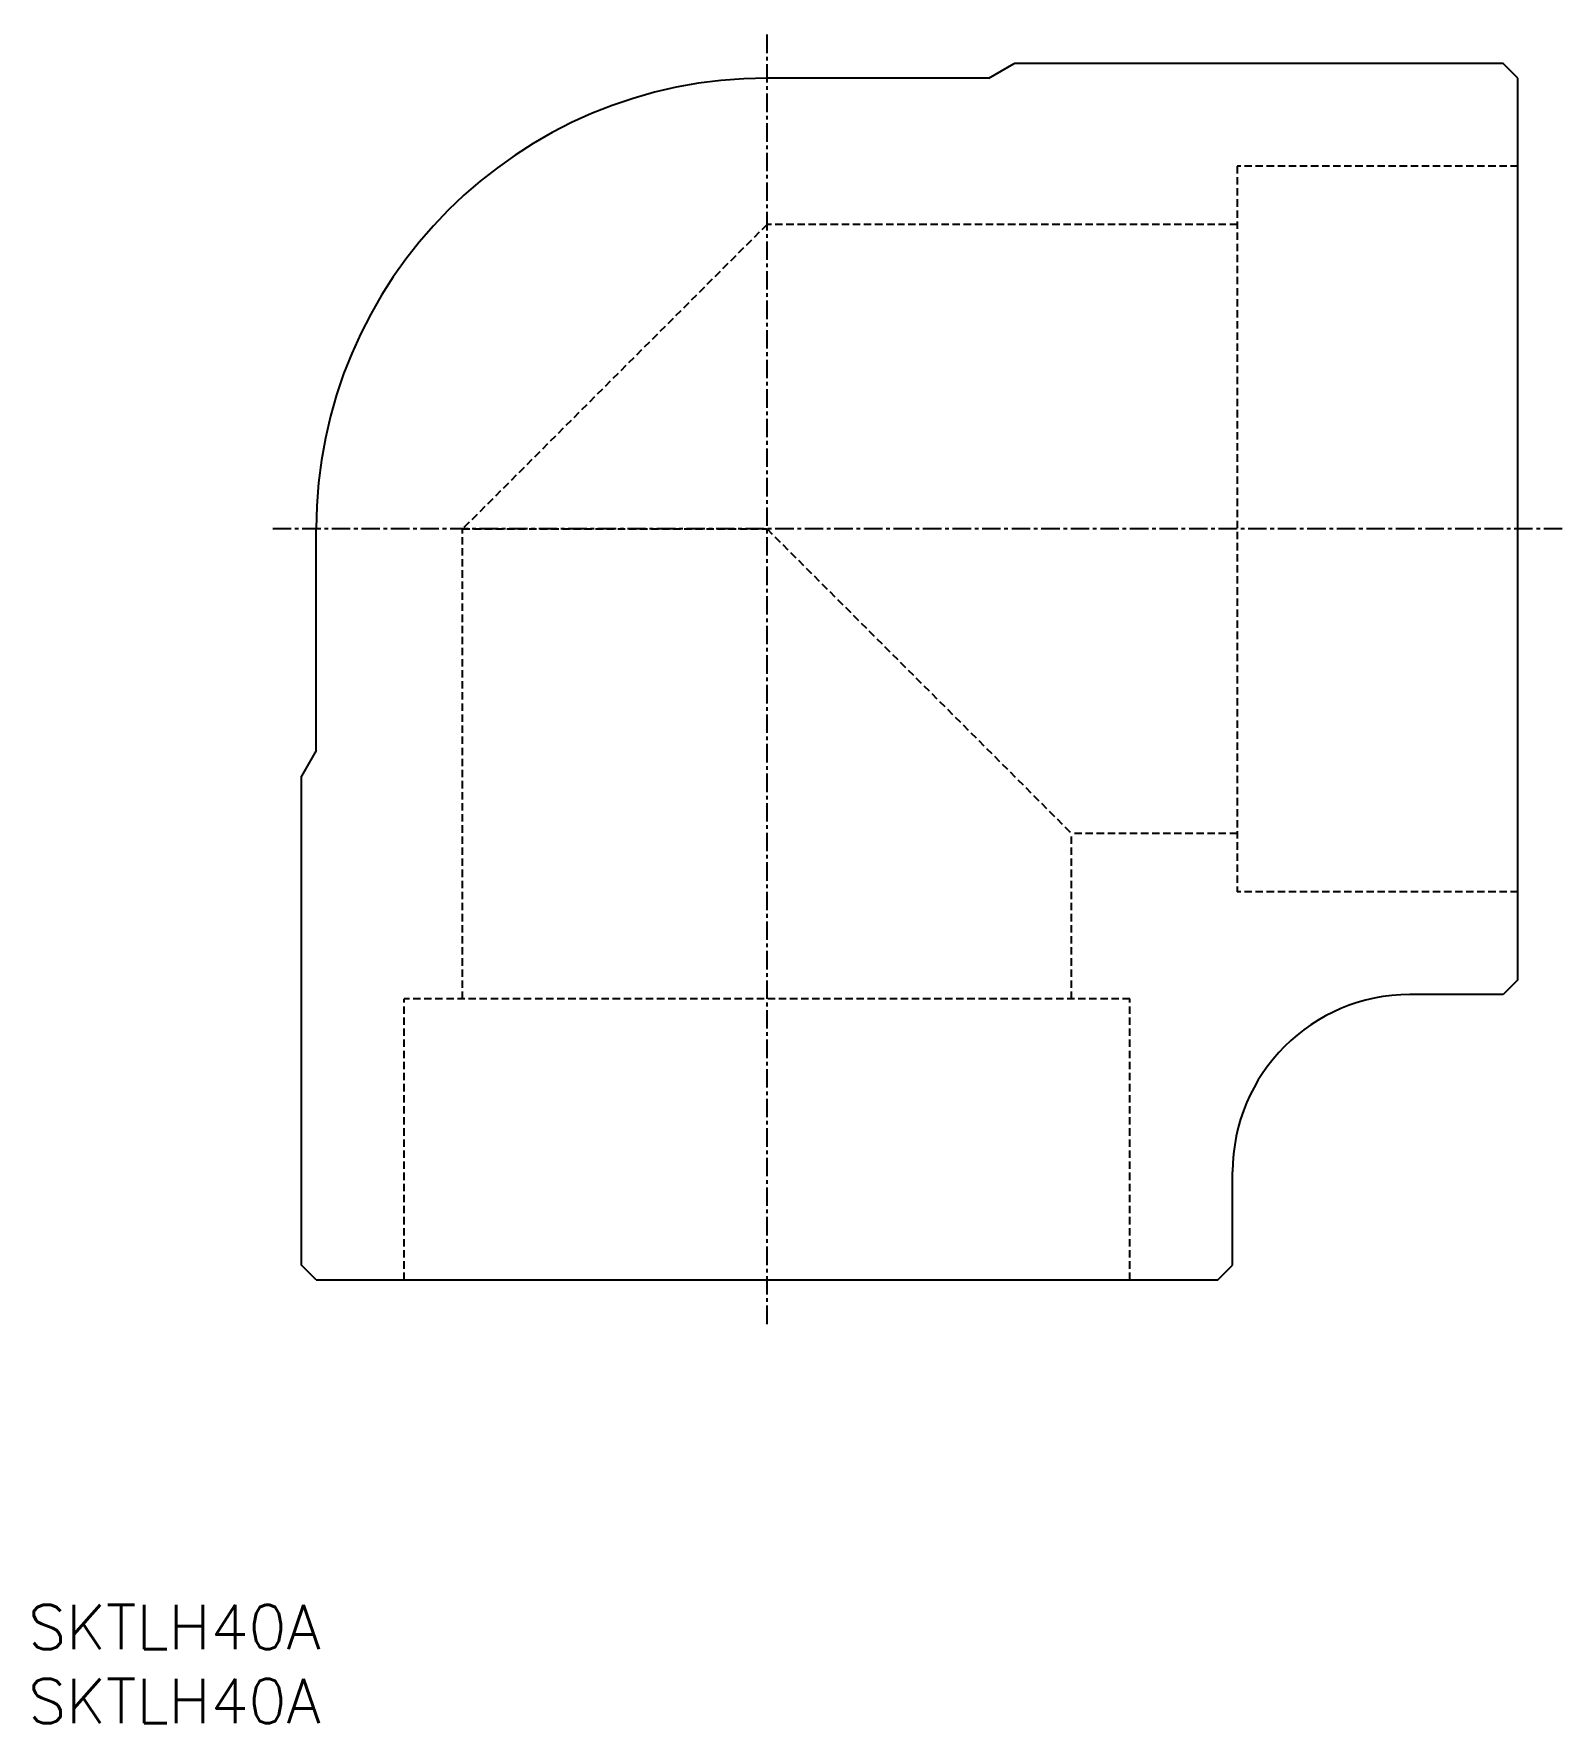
# Model space of a CAD drawing. Extents: x 0 to 104, y 0 to 114.
import ezdxf

# ---------------------------------------------------------------- set-up
doc = ezdxf.new("R2010")
doc.units = 0
doc.linetypes.add('CENTER', pattern=[2, 1.25, -0.25, 0.25, -0.25])
doc.linetypes.add('DASHED', pattern=[0.75, 0.5, -0.25])
doc.layers.get('0').update_dxf_attribs({"linetype": 'CONTINUOUS'})
doc.layers.add('CENTER', color=1, linetype='CENTER')
doc.styles.get("Standard").update_dxf_attribs({"font": 'txt.shx'})

# ---------------------------------------------------------------- blocks, each defined once
blk = doc.blocks.new('*U6')
at = {"color": 7, "linetype": 'CONTINUOUS'}
blk.add_text('SKTLH40A', height=3, dxfattribs=at).set_placement((0, 0))
blk = doc.blocks.new('*U7')
at = {"color": 7, "linetype": 'CONTINUOUS'}
blk.add_text('SKTLH40A', height=3, dxfattribs=at).set_placement((0, 5))

msp = doc.modelspace()

# ---------------------------------------------------------------- linework, layer by layer
at = {"color": 7, "linetype": 'CONTINUOUS'}
for p, q in [((65, 111.3), (66.73, 112.3)), ((99.8, 112.3), (66.73, 112.3)), ((100.8, 111.3), (99.8, 112.3)), ((65, 111.3), (50, 111.3)), ((100.8, 50.3), (100.8, 111.3)), ((19.5, 65.8), (19.5, 80.8)), ((19.5, 65.8), (18.5, 64.07)), ((18.5, 31), (18.5, 64.07)), ((100.8, 50.3), (99.8, 49.3)), ((99.8, 49.3), (93.5, 49.3)), ((81.5, 31), (81.5, 37.3)), ((19.5, 30), (18.5, 31)), ((80.5, 30), (81.5, 31)), ((19.5, 30), (80.5, 30))]:
    msp.add_line(p, q, dxfattribs=at)
at = {"color": 3, "linetype": 'DASHED'}
for p, q in [((100.8, 105.35), (81.8, 105.35)), ((81.8, 105.35), (81.8, 56.25)), ((50, 101.4), (29.4, 80.8)), ((81.8, 101.4), (50, 101.4)), ((29.4, 49), (29.4, 80.8)), ((29.4, 80.8), (50, 80.8)), ((50, 80.8), (70.6, 60.2)), ((70.6, 49), (70.6, 60.2)), ((81.8, 60.2), (70.6, 60.2)), ((100.8, 56.25), (81.8, 56.25)), ((25.45, 30), (25.45, 49)), ((74.55, 49), (25.45, 49)), ((74.55, 30), (74.55, 49))]:
    msp.add_line(p, q, dxfattribs=at)
at = {"color": 7, "linetype": 'CONTINUOUS'}
for centre, radius in [((50, 80.8), 30.5), ((93.5, 37.3), 12)]:
    msp.add_arc(centre, radius, 90, 180, dxfattribs=at)
at = {"layer": 'CENTER', "color": 1, "linetype": 'CENTER'}
for p, q in [((50, 27), (50, 114.3)), ((103.8, 80.8), (16.5, 80.8))]:
    msp.add_line(p, q, dxfattribs=at)

# ---------------------------------------------------------------- block references
at = {"color": 7, "linetype": 'CONTINUOUS'}
for name in ['*U7', '*U6']:
    msp.add_blockref(name, (0, 0), dxfattribs=at)

doc.saveas('drawing.dxf')
